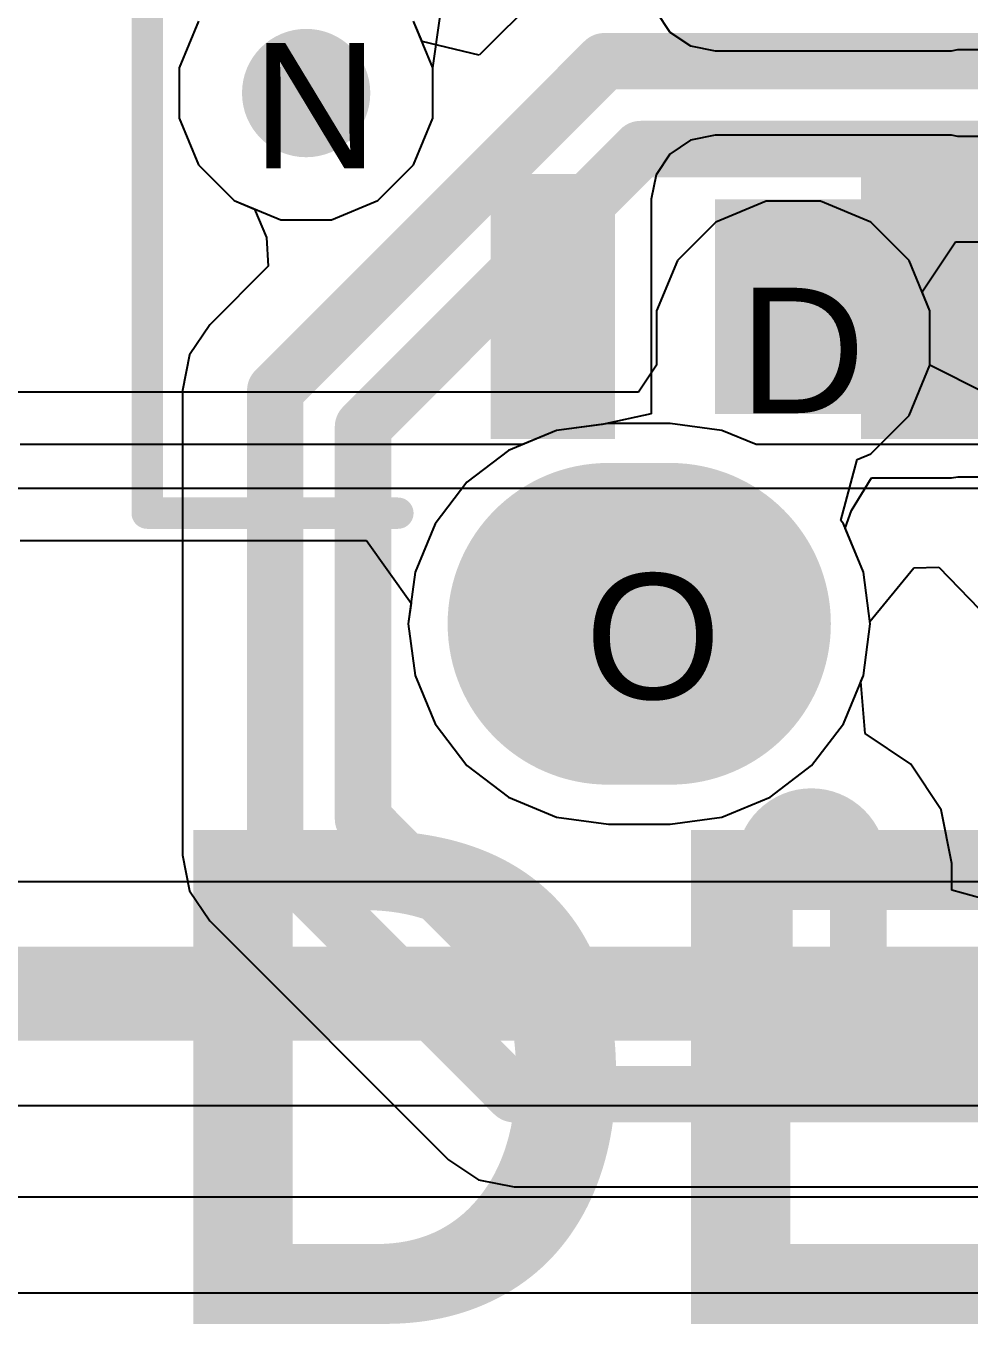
# Model space of a CAD drawing. Header units: inches. Extents: x -11 to 5428, y 0 to 5423.
# Drawn here: x 60.83 to 64.65, y 40.73 to 46.02 of the extents above; entities that cross this region are included whole.
import ezdxf

# ---------------------------------------------------------------- set-up
doc = ezdxf.new("R2010")
doc.units = ezdxf.units.IN
for name, color, linetype in [('Bottom Layer', 5, 'Continuous'), ('Bottom Solder', 6, 'Continuous'), ('Drill Drawing', 1, 'Continuous'), ('GND', 16, 'Continuous'), ('Multi-Layer', 9, 'Continuous'), ('Pad Holes', 156, 'Continuous'), ('PWR', 76, 'Continuous'), ('Top Layer', 1, 'Continuous'), ('Top Overlay', 2, 'Continuous'), ('Top Paste', 8, 'Continuous'), ('Top Solder', 216, 'Continuous'), ('Via Holes', 16, 'Continuous')]:
    doc.layers.add(name, color=color, linetype=linetype)
doc.styles.add('Arial', font='', dxfattribs={"height": 0.2})
doc.styles.add('Arial_Bold', font='', dxfattribs={"height": 0.2})
doc.styles.get('Arial').set_extended_font_data('Arial')
doc.styles.get('Arial_Bold').set_extended_font_data('Arial', bold=True)

# ---------------------------------------------------------------- blocks, each defined once
blk = doc.blocks.new('U263_163N_4BQC65_28')
at = {"layer": 'Bottom Layer'}
h = blk.add_hatch(color=5, dxfattribs=at)
edge = h.paths.add_edge_path()
edge.add_arc((-2.52498352, -2.14999316), 0.5499989, 90, 270)
edge.add_line((-2.52498352, -2.69999206), (-2.27498148, -2.69999206))
edge.add_arc((-2.27498148, -2.14999316), 0.5499989, 270, 450)
edge.add_line((-2.27498148, -1.59999426), (-2.52498352, -1.59999426))
at = {"layer": 'Bottom Solder'}
h = blk.add_hatch(color=6, dxfattribs=at)
edge = h.paths.add_edge_path()
edge.add_arc((-3.7499925, 1.524e-05), 0.1016, 0, 360)
h = blk.add_hatch(color=6, dxfattribs=at)
edge = h.paths.add_edge_path()
edge.add_arc((-2.52498352, -2.14999316), 0.6515989, 90, 270)
edge.add_line((-2.52498352, -2.80159206), (-2.27498148, -2.80159206))
edge.add_arc((-2.27498148, -2.14999316), 0.6515989, 270, 450)
edge.add_line((-2.27498148, -1.49839426), (-2.52498352, -1.49839426))
at = {"layer": 'GND'}
h = blk.add_hatch(color=16, dxfattribs=at)
edge = h.paths.add_edge_path()
edge.add_arc((-2.52498352, -2.14999316), 0.5499989, 90, 270)
edge.add_line((-2.52498352, -2.69999206), (-2.27498148, -2.69999206))
edge.add_arc((-2.27498148, -2.14999316), 0.5499989, 270, 450)
edge.add_line((-2.27498148, -1.59999426), (-2.52498352, -1.59999426))
at = {"layer": 'Multi-Layer'}
h = blk.add_hatch(color=9, dxfattribs=at)
edge = h.paths.add_edge_path()
edge.add_arc((-2.52498352, -2.14999316), 0.5499989, 90, 270)
edge.add_line((-2.52498352, -2.69999206), (-2.27498148, -2.69999206))
edge.add_arc((-2.27498148, -2.14999316), 0.5499989, 270, 450)
edge.add_line((-2.27498148, -1.59999426), (-2.52498352, -1.59999426))
at = {"layer": 'Pad Holes'}
h = blk.add_hatch(color=7, dxfattribs=at)
edge = h.paths.add_edge_path()
edge.add_arc((-3.7499925, 1.524e-05), 0.25999948, 0, 360)
h = blk.add_hatch(color=7, dxfattribs=at)
edge = h.paths.add_edge_path()
edge.add_arc((-2.52498352, -2.14999316), 0.2999994, 90, 270)
edge.add_line((-2.52498352, -2.44999256), (-2.27498148, -2.44999256))
edge.add_arc((-2.27498148, -2.14999316), 0.2999994, 270, 450)
edge.add_line((-2.27498148, -1.84999376), (-2.52498352, -1.84999376))
at = {"layer": 'PWR'}
h = blk.add_hatch(color=76, dxfattribs=at)
edge = h.paths.add_edge_path()
edge.add_arc((-2.52498352, -2.14999316), 0.5499989, 90, 270)
edge.add_line((-2.52498352, -2.69999206), (-2.27498148, -2.69999206))
edge.add_arc((-2.27498148, -2.14999316), 0.5499989, 270, 450)
edge.add_line((-2.27498148, -1.59999426), (-2.52498352, -1.59999426))
at = {"layer": 'Top Layer'}
for points in [[(-2.5999948, -0.43000676), (-2.5999948, -1.30000756), (-2.8999942, -1.30000756), (-2.8999942, -0.43000676)], [(-1.1000232, -0.43000676), (-1.1000232, -1.30000756), (-1.4000226, -1.30000756), (-1.4000226, -0.43000676)]]:
    blk.add_hatch(color=1, dxfattribs=at).paths.add_polyline_path(points)
h = blk.add_hatch(color=1, dxfattribs=at)
edge = h.paths.add_edge_path()
edge.add_arc((-2.52498352, -2.14999316), 0.5499989, 90, 270)
edge.add_line((-2.52498352, -2.69999206), (-2.27498148, -2.69999206))
edge.add_arc((-2.27498148, -2.14999316), 0.5499989, 270, 450)
edge.add_line((-2.27498148, -1.59999426), (-2.52498352, -1.59999426))
at = {"layer": 'Top Paste'}
for points in [[(-2.5999948, -0.43000676), (-2.5999948, -1.30000756), (-2.8999942, -1.30000756), (-2.8999942, -0.43000676)], [(-1.1000232, -0.43000676), (-1.1000232, -1.30000756), (-1.4000226, -1.30000756), (-1.4000226, -0.43000676)]]:
    blk.add_hatch(color=8, dxfattribs=at).paths.add_polyline_path(points)
at = {"layer": 'Top Solder'}
h = blk.add_hatch(color=216, dxfattribs=at)
edge = h.paths.add_edge_path()
edge.add_arc((-3.7499925, 1.524e-05), 0.1016, 0, 360)
for points in [[(-2.4983948, -0.32840676), (-2.4983948, -1.40160756), (-3.0015942, -1.40160756), (-3.0015942, -0.3284067599999999)], [(-0.9984231999999998, -0.32840676), (-0.9984232000000001, -1.40160756), (-1.5016226, -1.40160756), (-1.5016226, -0.3284067599999999)]]:
    blk.add_hatch(color=216, dxfattribs=at).paths.add_polyline_path(points)
h = blk.add_hatch(color=216, dxfattribs=at)
edge = h.paths.add_edge_path()
edge.add_arc((-2.52498352, -2.14999316), 0.6515989, 90, 270)
edge.add_line((-2.52498352, -2.80159206), (-2.27498148, -2.80159206))
edge.add_arc((-2.27498148, -2.14999316), 0.6515989, 270, 450)
edge.add_line((-2.27498148, -1.49839426), (-2.52498352, -1.49839426))
at = {"layer": 'Top Overlay'}
for points in [[(-4.3941873, -1.70178476, 0.127, 0.127, 0), (-4.3941873, 1.70181524, 0.127, 0.127, 0)], [(-4.3941873, -1.70178476, 0.127, 0.127, 0), (-3.3781873, -1.70178476, 0.127, 0.127, 0)]]:
    blk.add_lwpolyline(points, format="xyseb", dxfattribs=at)
for points in [[(-4.4259373, -1.70178476, 0.0635, 0.0635, 1), (-4.3624373, -1.70178476, 0.0635, 0.0635, 1)], [(-4.4259373, -1.70178476, 0.0635, 0.0635, 1), (-4.3624373, -1.70178476, 0.0635, 0.0635, 1)], [(-3.4099373, -1.70178476, 0.0635, 0.0635, 1), (-3.346437299999999, -1.70178476, 0.0635, 0.0635, 1)]]:
    blk.add_lwpolyline(points, format="xyseb", close=True, dxfattribs=at)

msp = doc.modelspace()

# ---------------------------------------------------------------- hatches: boundary and pattern name
at = {"layer": 'Bottom Layer'}
h = msp.add_hatch(color=5, dxfattribs=at)
edge = h.paths.add_edge_path()
edge.add_arc((63.93584621999999, 44.75523433999999), 0.2999994, 0, 360)
at = {"layer": 'GND'}
h = msp.add_hatch(color=16, dxfattribs=at)
edge = h.paths.add_edge_path()
edge.add_arc((63.93584621999999, 44.75523433999999), 0.2999994, 0, 360)
at = {"layer": 'PWR'}
h = msp.add_hatch(color=76, dxfattribs=at)
edge = h.paths.add_edge_path()
edge.add_arc((63.93584621999999, 44.75523433999999), 0.2999994, 0, 360)
at = {"layer": 'Top Layer'}
msp.add_hatch(color=1, dxfattribs=at).paths.add_polyline_path([(63.61894058, 44.44723394), (64.57737402000001, 44.44723394), (64.57737402000001, 45.31723474), (63.61894058, 45.31723474)])
h = msp.add_hatch(color=1, dxfattribs=at)
edge = h.paths.add_edge_path()
edge.add_arc((63.93584621999999, 44.75523433999999), 0.2999994, 0, 360)
at = {"layer": 'Via Holes'}
h = msp.add_hatch(color=7, dxfattribs=at)
edge = h.paths.add_edge_path()
edge.add_arc((63.93584621999999, 44.75523433999999), 0.1499997, 0, 360)

# ---------------------------------------------------------------- linework, layer by layer
at = {"layer": 'Bottom Layer'}
for p, q in [((62.90441572, 46.14155364), (62.66336717999999, 45.9005051)), ((61.52588405999999, 46.03839916), (61.44763428, 45.84948158)), ((62.43150582, 45.95601426), (62.39738345999999, 46.03839916)), ((62.66336717999999, 45.9005051), (62.43150582, 45.95601426)), ((61.44763428, 45.84948158), (61.44763428, 45.64500142)), ((61.44763428, 45.64500142), (61.52588405999999, 45.45608384)), ((61.52588405999999, 45.45608384), (61.67047609999999, 45.3114918)), ((61.67047609999999, 45.3114918), (61.752861, 45.27736944)), ((61.752861, 45.27736944), (61.80089493999999, 45.16225664)), ((61.80089493999999, 45.16225664), (61.80836762, 45.04550808)), ((64.45825056, 44.9417059), (64.59402626, 45.14490843999999)), ((64.59402626, 45.14490843999999), (65.17716708, 45.14490843999999)), ((61.80836762, 45.04550808), (61.57091318, 44.80805109999999)), ((64.48984562, 44.86543224), (64.45825056, 44.9417059)), ((64.48984562, 44.64503644), (64.48984562, 44.86543224)), ((61.57091318, 44.80805109999999), (61.48951125999999, 44.68622508)), ((61.48951125999999, 44.68622508), (61.4609261, 44.54252204)), ((64.40550492, 44.44141988), (64.48984562, 44.64503644)), ((61.4609261, 44.54252204), (61.4609261, 42.65975211999999)), ((64.24966067999999, 44.28557564), (64.40550492, 44.44141988)), ((64.12899798, 44.01565238), (64.19528944, 44.26305345999999)), ((64.19528944, 44.26305345999999), (64.24966067999999, 44.28557564)), ((64.13893446, 44.00270092), (64.12899798, 44.01565238)), ((64.21994776, 43.80711838), (64.13893446, 44.00270092)), ((64.24758041999999, 43.5972331), (64.21994776, 43.80711838)), ((64.21994776, 43.38734782), (64.24758041999999, 43.5972331)), ((64.20988428, 43.36305526), (64.21994776, 43.38734782)), ((64.22712834, 43.15244354), (64.20988428, 43.36305526)), ((64.41196414, 43.02893858), (64.22712834, 43.15244354)), ((64.5354691, 42.84410024), (64.41196414, 43.02893858)), ((64.5788396, 42.62606917999999), (64.5354691, 42.84410024)), ((61.4609261, 42.65975211999999), (61.48951125999999, 42.51604907999999)), ((64.57884214, 42.62606917999999), (64.5788396, 42.62606917999999)), ((64.57905042, 42.5179871), (64.57884214, 42.62606917999999)), ((61.48951125999999, 42.51604907999999), (61.57091318, 42.39422306)), ((64.77830834, 42.46281576), (64.57905042, 42.5179871)), ((61.57091318, 42.39422306), (62.53875223999999, 41.42638145999999)), ((62.53875223999999, 41.42638145999999), (62.66057826, 41.34498207999999)), ((62.66057826, 41.34498207999999), (62.80428129999999, 41.31639692)), ((62.80428129999999, 41.31639692), (65.04135835999999, 41.31639692))]:
    msp.add_line(p, q, dxfattribs=at)
for points in [[(62.10299492, 44.80907472, 0.2286, 0.2286, 0), (63.16994478, 45.87602458, 0.2286, 0.2286, 0)], [(63.16994478, 45.87602458, 0.2286, 0.2286, 0), (65.02987501999999, 45.87602458, 0.2286, 0.2286, 0)], [(62.19204223999999, 44.39522998, 0.2286, 0.2286, 0), (63.31723683999999, 45.52042458, 0.2286, 0.2286, 0)], [(63.31723683999999, 45.52042458, 0.2286, 0.2286, 0), (65.17716708, 45.52042458, 0.2286, 0.2286, 0)], [(61.83644224, 44.54252204, 0.2286, 0.2286, 0), (62.10299492, 44.80907472, 0.2286, 0.2286, 0)], [(61.83644224, 42.84178376, 0.2286, 0.2286, 0), (61.83644224, 44.54252204, 0.2286, 0.2286, 0)], [(62.19204223999999, 42.80704163999999, 0.2286, 0.2286, 0), (62.19204223999999, 44.39522998, 0.2286, 0.2286, 0)], [(61.83644224, 42.65975211999999, 0.2286, 0.2286, 0), (61.83644224, 42.84178376, 0.2286, 0.2286, 0)], [(62.19204223999999, 42.80704163999999, 0.2286, 0.2286, 0), (62.95157336, 42.04751306, 0.2286, 0.2286, 0)], [(63.8185922, 42.62606664, 0.2286, 0.2286, -0.9999999999999999), (64.1995922, 42.62606664, 0.2286, 0.2286, 0)], [(61.83644224, 42.65975211999999, 0.2286, 0.2286, 0), (62.80428129999999, 41.69191306, 0.2286, 0.2286, 0)], [(63.8185922, 42.27611306, 0.2286, 0.2286, 0), (63.8185922, 42.62606664, 0.2286, 0.2286, 0)], [(64.1995922, 42.27611306, 0.2286, 0.2286, 0), (64.1995922, 42.62606664, 0.2286, 0.2286, 0)], [(63.8185922, 42.27611306, 0.2286, 0.2286, -0.4142135623730951), (63.5899922, 42.04751306, 0.2286, 0.2286, 0)], [(64.4281922, 42.04751306, 0.2286, 0.2286, -0.4142135623730951), (64.1995922, 42.27611306, 0.2286, 0.2286, 0)], [(62.95157336, 42.04751306, 0.2286, 0.2286, 0), (63.0200289, 42.04751306, 0.2286, 0.2286, 0)], [(63.0200289, 42.04751306, 0.2286, 0.2286, 0), (63.5899922, 42.04751306, 0.2286, 0.2286, 0)], [(64.4281922, 42.04751306, 0.2286, 0.2286, 0), (64.89406629999999, 42.04751306, 0.2286, 0.2286, 0)], [(62.80428129999999, 41.69191306, 0.2286, 0.2286, 0), (65.04135835999999, 41.69191306, 0.2286, 0.2286, 0)]]:
    msp.add_lwpolyline(points, format="xyseb", dxfattribs=at)
for points in [[(63.11279477999999, 45.87602458, 0.1143, 0.1143, 1), (63.22709478, 45.87602458, 0.1143, 0.1143, 1)], [(63.11279477999999, 45.87602458, 0.1143, 0.1143, 1), (63.22709478, 45.87602458, 0.1143, 0.1143, 1)], [(63.26008683999999, 45.52042458, 0.1143, 0.1143, 1), (63.37438684, 45.52042458, 0.1143, 0.1143, 1)], [(63.26008683999999, 45.52042458, 0.1143, 0.1143, 1), (63.37438684, 45.52042458, 0.1143, 0.1143, 1)], [(62.04584492, 44.80907472, 0.1143, 0.1143, 1), (62.16014491999999, 44.80907472, 0.1143, 0.1143, 1)], [(62.04584492, 44.80907472, 0.1143, 0.1143, 1), (62.16014491999999, 44.80907472, 0.1143, 0.1143, 1)], [(61.77929224, 44.54252204, 0.1143, 0.1143, 1), (61.89359224, 44.54252204, 0.1143, 0.1143, 1)], [(61.77929224, 44.54252204, 0.1143, 0.1143, 1), (61.89359224, 44.54252204, 0.1143, 0.1143, 1)], [(62.13489224, 44.39522998, 0.1143, 0.1143, 1), (62.24919223999999, 44.39522998, 0.1143, 0.1143, 1)], [(62.13489224, 44.39522998, 0.1143, 0.1143, 1), (62.24919223999999, 44.39522998, 0.1143, 0.1143, 1)], [(61.77929224, 42.84178376, 0.1143, 0.1143, 1), (61.89359224, 42.84178376, 0.1143, 0.1143, 1)], [(61.77929224, 42.84178376, 0.1143, 0.1143, 1), (61.89359224, 42.84178376, 0.1143, 0.1143, 1)], [(62.13489224, 42.80704163999999, 0.1143, 0.1143, 1), (62.24919223999999, 42.80704163999999, 0.1143, 0.1143, 1)], [(62.13489224, 42.80704163999999, 0.1143, 0.1143, 1), (62.24919223999999, 42.80704163999999, 0.1143, 0.1143, 1)], [(61.77929224, 42.65975211999999, 0.1143, 0.1143, 1), (61.89359224, 42.65975211999999, 0.1143, 0.1143, 1)], [(61.77929224, 42.65975211999999, 0.1143, 0.1143, 1), (61.89359224, 42.65975211999999, 0.1143, 0.1143, 1)], [(63.76144219999999, 42.62606664, 0.1143, 0.1143, 1), (63.8757422, 42.62606664, 0.1143, 0.1143, 1)], [(63.76144219999999, 42.62606664, 0.1143, 0.1143, 1), (63.8757422, 42.62606664, 0.1143, 0.1143, 1)], [(64.14244219999999, 42.62606664, 0.1143, 0.1143, 1), (64.2567422, 42.62606664, 0.1143, 0.1143, 1)], [(64.14244219999999, 42.62606664, 0.1143, 0.1143, 1), (64.2567422, 42.62606664, 0.1143, 0.1143, 1)], [(63.76144219999999, 42.27611306, 0.1143, 0.1143, 1), (63.8757422, 42.27611306, 0.1143, 0.1143, 1)], [(63.76144219999999, 42.27611306, 0.1143, 0.1143, 1), (63.8757422, 42.27611306, 0.1143, 0.1143, 1)], [(64.14244219999999, 42.27611306, 0.1143, 0.1143, 1), (64.2567422, 42.27611306, 0.1143, 0.1143, 1)], [(64.14244219999999, 42.27611306, 0.1143, 0.1143, 1), (64.2567422, 42.27611306, 0.1143, 0.1143, 1)], [(62.89442336, 42.04751306, 0.1143, 0.1143, 1), (63.00872335999999, 42.04751306, 0.1143, 0.1143, 1)], [(62.89442336, 42.04751306, 0.1143, 0.1143, 1), (63.00872335999999, 42.04751306, 0.1143, 0.1143, 1)], [(62.9628789, 42.04751306, 0.1143, 0.1143, 1), (63.0771789, 42.04751306, 0.1143, 0.1143, 1)], [(62.9628789, 42.04751306, 0.1143, 0.1143, 1), (63.0771789, 42.04751306, 0.1143, 0.1143, 1)], [(63.5328422, 42.04751306, 0.1143, 0.1143, 1), (63.6471422, 42.04751306, 0.1143, 0.1143, 1)], [(63.5328422, 42.04751306, 0.1143, 0.1143, 1), (63.6471422, 42.04751306, 0.1143, 0.1143, 1)], [(64.37104219999999, 42.04751306, 0.1143, 0.1143, 1), (64.4853422, 42.04751306, 0.1143, 0.1143, 1)], [(64.37104219999999, 42.04751306, 0.1143, 0.1143, 1), (64.4853422, 42.04751306, 0.1143, 0.1143, 1)], [(62.74713129999999, 41.69191306, 0.1143, 0.1143, 1), (62.8614313, 41.69191306, 0.1143, 0.1143, 1)], [(62.74713129999999, 41.69191306, 0.1143, 0.1143, 1), (62.8614313, 41.69191306, 0.1143, 0.1143, 1)]]:
    msp.add_lwpolyline(points, format="xyseb", close=True, dxfattribs=at)
at = {"layer": 'GND'}
for p, q in [((61.52588405999999, 46.03839916), (61.44763428, 45.84948158)), ((62.47563323999999, 45.84948158), (62.39738345999999, 46.03839916)), ((61.44763428, 45.84948158), (61.44763428, 45.64500142)), ((62.47563323999999, 45.64500142), (62.47563323999999, 45.84948158)), ((61.44763428, 45.64500142), (61.52588405999999, 45.45608384)), ((62.39738345999999, 45.45608384), (62.47563323999999, 45.64500142)), ((61.52588405999999, 45.45608384), (61.67047609999999, 45.3114918)), ((62.25279141999999, 45.3114918), (62.39738345999999, 45.45608384)), ((61.67047609999999, 45.3114918), (61.85939368, 45.23324202)), ((62.06387384, 45.23324202), (62.25279141999999, 45.3114918)), ((63.82564832, 45.30923374), (63.62203175999999, 45.22489304)), ((64.04604412, 45.30923374), (63.82564832, 45.30923374)), ((64.24966067999999, 45.22489304), (64.04604412, 45.30923374)), ((61.85939368, 45.23324202), (62.06387384, 45.23324202)), ((63.62203175999999, 45.22489304), (63.46618751999999, 45.0690488)), ((64.40550492, 45.0690488), (64.24966067999999, 45.22489304)), ((63.46618751999999, 45.0690488), (63.38184681999999, 44.86543224)), ((64.48984562, 44.86543224), (64.40550492, 45.0690488)), ((63.38184681999999, 44.86543224), (63.38184681999999, 44.64503898)), ((64.48984562, 44.64503898), (64.48984562, 44.86543224)), ((63.38184681999999, 44.64503898), (63.30880149999999, 44.53571992)), ((64.71739914, 44.53066277999999), (64.48984562, 44.64503898)), ((63.30880149999999, 44.53571992), (10.73726072, 44.53571992)), ((0.4064, 44.14725486), (64.69198136, 44.14725486)), ((84.8876763, 41.2750508), (0.4064, 41.2750508)), ((10.73726072, 40.88658573999999), (84.8876763, 40.88658573999999))]:
    msp.add_line(p, q, dxfattribs=at)
at = {"layer": 'PWR'}
for p, q in [((61.52588405999999, 46.03839916), (61.44763428, 45.84948158)), ((62.47563323999999, 45.84947904), (62.50544267999999, 46.05822894)), ((61.44763428, 45.84948158), (61.44763428, 45.64500142)), ((62.47563323999999, 45.64500142), (62.47563323999999, 45.84947904)), ((61.44763428, 45.64500142), (61.52588405999999, 45.45608384)), ((62.39738345999999, 45.45608384), (62.47563323999999, 45.64500142)), ((61.52588405999999, 45.45608384), (61.67047609999999, 45.3114918)), ((62.25279141999999, 45.3114918), (62.39738345999999, 45.45608384)), ((61.67047609999999, 45.3114918), (61.85939368, 45.23324202)), ((62.06387384, 45.23324202), (62.25279141999999, 45.3114918)), ((61.85939368, 45.23324202), (62.06387384, 45.23324202)), ((63.18664273999999, 44.40816874), (62.97675746, 44.38053608)), ((63.43664477999999, 44.40816874), (63.18664273999999, 44.40816874)), ((63.64653006, 44.38053608), (63.43664477999999, 44.40816874)), ((62.97675746, 44.38053608), (62.83796932, 44.32304826)), ((63.78531819999999, 44.32304826), (63.64653006, 44.38053608)), ((62.83796932, 44.32304826), (60.80220757999999, 44.32304826)), ((67.63795972, 44.32304826), (63.78531819999999, 44.32304826)), ((60.80220757999999, 43.9345832), (62.20596144, 43.9345832)), ((62.20596144, 43.9345832), (62.3866799, 43.68058066)), ((64.24635614, 43.60652949999999), (64.42443300000001, 43.82459104)), ((64.42443300000001, 43.82459104), (64.52606094, 43.82673226)), ((64.52606094, 43.82673226), (64.73064523999999, 43.61521121999999)), ((62.3866799, 43.68058066), (62.3757071, 43.5972331)), ((64.24758041999999, 43.5972331), (64.24635614, 43.60652949999999)), ((62.3757071, 43.5972331), (62.40333975999999, 43.38734782)), ((64.21994776, 43.38734782), (64.24758041999999, 43.5972331)), ((62.40333975999999, 43.38734782), (62.48435306, 43.19176528)), ((64.13893446, 43.19176528), (64.21994776, 43.38734782)), ((62.48435306, 43.19176528), (62.61322504, 43.0238154)), ((64.01006247999999, 43.0238154), (64.13893446, 43.19176528)), ((62.61322504, 43.0238154), (62.78117492, 42.89494342)), ((63.8421126, 42.89494342), (64.01006247999999, 43.0238154)), ((62.78117492, 42.89494342), (62.97675746, 42.81393011999999)), ((63.64653006, 42.81393011999999), (63.8421126, 42.89494342)), ((62.97675746, 42.81393011999999), (63.18664273999999, 42.78629746)), ((63.43664477999999, 42.78629746), (63.64653006, 42.81393011999999)), ((63.18664273999999, 42.78629746), (63.43664477999999, 42.78629746))]:
    msp.add_line(p, q, dxfattribs=at)
at = {"layer": 'Top Layer'}
for p, q in [((61.52588405999999, 46.03839916), (61.44763428, 45.84948158)), ((62.47563323999999, 45.84948158), (62.39738345999999, 46.03839916)), ((63.37967511999999, 46.07812475999999), (63.43581419999999, 45.99410664)), ((63.43581419999999, 45.99410664), (63.51983231999999, 45.93796756)), ((63.51983231999999, 45.93796756), (63.61893804, 45.91825462)), ((63.61893804, 45.91825462), (64.57737148, 45.91825462)), ((64.57737148, 45.91825462), (64.60229903999999, 45.92321269999999)), ((64.60229903999999, 45.92321269999999), (65.85427265999999, 45.92321269999999)), ((61.44763428, 45.84948158), (61.44763428, 45.64500142)), ((62.47563323999999, 45.64500142), (62.47563323999999, 45.84948158)), ((61.44763428, 45.64500142), (61.52588405999999, 45.45608384)), ((62.39738345999999, 45.45608384), (62.47563323999999, 45.64500142)), ((63.61894058, 45.5762106), (63.51983486, 45.55649766)), ((64.57737402000001, 45.5762106), (63.61894058, 45.5762106)), ((64.60246667999999, 45.5712195), (64.57737402000001, 45.5762106)), ((65.89540034, 45.5712195), (64.60246667999999, 45.5712195)), ((63.51983486, 45.55649766), (63.43581674, 45.50035858)), ((61.52588405999999, 45.45608384), (61.67047609999999, 45.3114918)), ((62.25279141999999, 45.3114918), (62.39738345999999, 45.45608384)), ((63.43581674, 45.50035858), (63.37967766, 45.41634046)), ((63.37967766, 45.41634046), (63.35996471999999, 45.31723474)), ((61.67047609999999, 45.3114918), (61.85939368, 45.23324202)), ((62.06387384, 45.23324202), (62.25279141999999, 45.3114918)), ((63.35996471999999, 45.31723474), (63.35996471999999, 44.44723647999999)), ((61.85939368, 45.23324202), (62.06387384, 45.23324202)), ((63.16121988, 44.40482102), (62.97675746, 44.38053608)), ((63.35996471999999, 44.44723647999999), (63.16121988, 44.40482102)), ((62.97675746, 44.38053608), (62.78117492, 44.29952278)), ((62.78117492, 44.29952278), (62.61322504, 44.1706508)), ((64.1715887, 44.05596726), (64.25268073999999, 44.18825808)), ((64.25268073999999, 44.18825808), (64.57737402000001, 44.18825808)), ((64.57737402000001, 44.18825808), (64.60231428, 44.1932187)), ((64.60231428, 44.1932187), (64.80978655999999, 44.1932187)), ((62.61322504, 44.1706508), (62.48435306, 44.00270092)), ((64.14624203999999, 43.98505808), (64.1715887, 44.05596726)), ((62.48435306, 44.00270092), (62.40333975999999, 43.80711838)), ((64.21994776, 43.80711838), (64.14624203999999, 43.98505808)), ((62.40333975999999, 43.80711838), (62.3757071, 43.5972331)), ((64.24758041999999, 43.5972331), (64.21994776, 43.80711838)), ((62.3757071, 43.5972331), (62.40333975999999, 43.38734782)), ((64.21994776, 43.38734782), (64.24758041999999, 43.5972331)), ((62.40333975999999, 43.38734782), (62.48435306, 43.19176528)), ((64.13893446, 43.19176528), (64.21994776, 43.38734782)), ((62.48435306, 43.19176528), (62.61322504, 43.0238154)), ((64.01006247999999, 43.0238154), (64.13893446, 43.19176528)), ((62.61322504, 43.0238154), (62.78117492, 42.89494342)), ((63.8421126, 42.89494342), (64.01006247999999, 43.0238154)), ((62.78117492, 42.89494342), (62.97675746, 42.81393011999999)), ((63.64653006, 42.81393011999999), (63.8421126, 42.89494342)), ((62.97675746, 42.81393011999999), (63.18664273999999, 42.78629746)), ((63.43664477999999, 42.78629746), (63.64653006, 42.81393011999999)), ((63.18664273999999, 42.78629746), (63.43664477999999, 42.78629746)), ((71.22289794, 42.55223137999999), (51.8063734, 42.55223137999999)), ((51.61866231999999, 41.64581714), (71.41062426, 41.64581714))]:
    msp.add_line(p, q, dxfattribs=at)
msp.add_lwpolyline([(51.61864962, 42.09902426, 0.3809999999999999, 0.3809999999999999, 0), (71.41062426, 42.09902426, 0.3809999999999999, 0.3809999999999999, 0)], format="xyseb", dxfattribs=at)

# ---------------------------------------------------------------- block references
msp.add_blockref('U263_163N_4BQC65_28', (65.71162626, 45.74722626))

# ---------------------------------------------------------------- texts
at = {"layer": 'Drill Drawing', "style": 'Arial'}
for s, p in [('N', (61.74155546, 45.44252531999999)), ('D', (63.71576791999999, 44.45051815999999)), ('O', (63.09156546, 43.29251692))]:
    msp.add_text(s, height=0.508, dxfattribs=at).set_placement(p)
at = {"layer": 'Top Overlay', "style": 'Arial_Bold'}
msp.add_text('DEBUG', height=2.00000108, dxfattribs=at).set_placement((61.31744403999999, 40.76135611999999))

doc.saveas('drawing.dxf')
